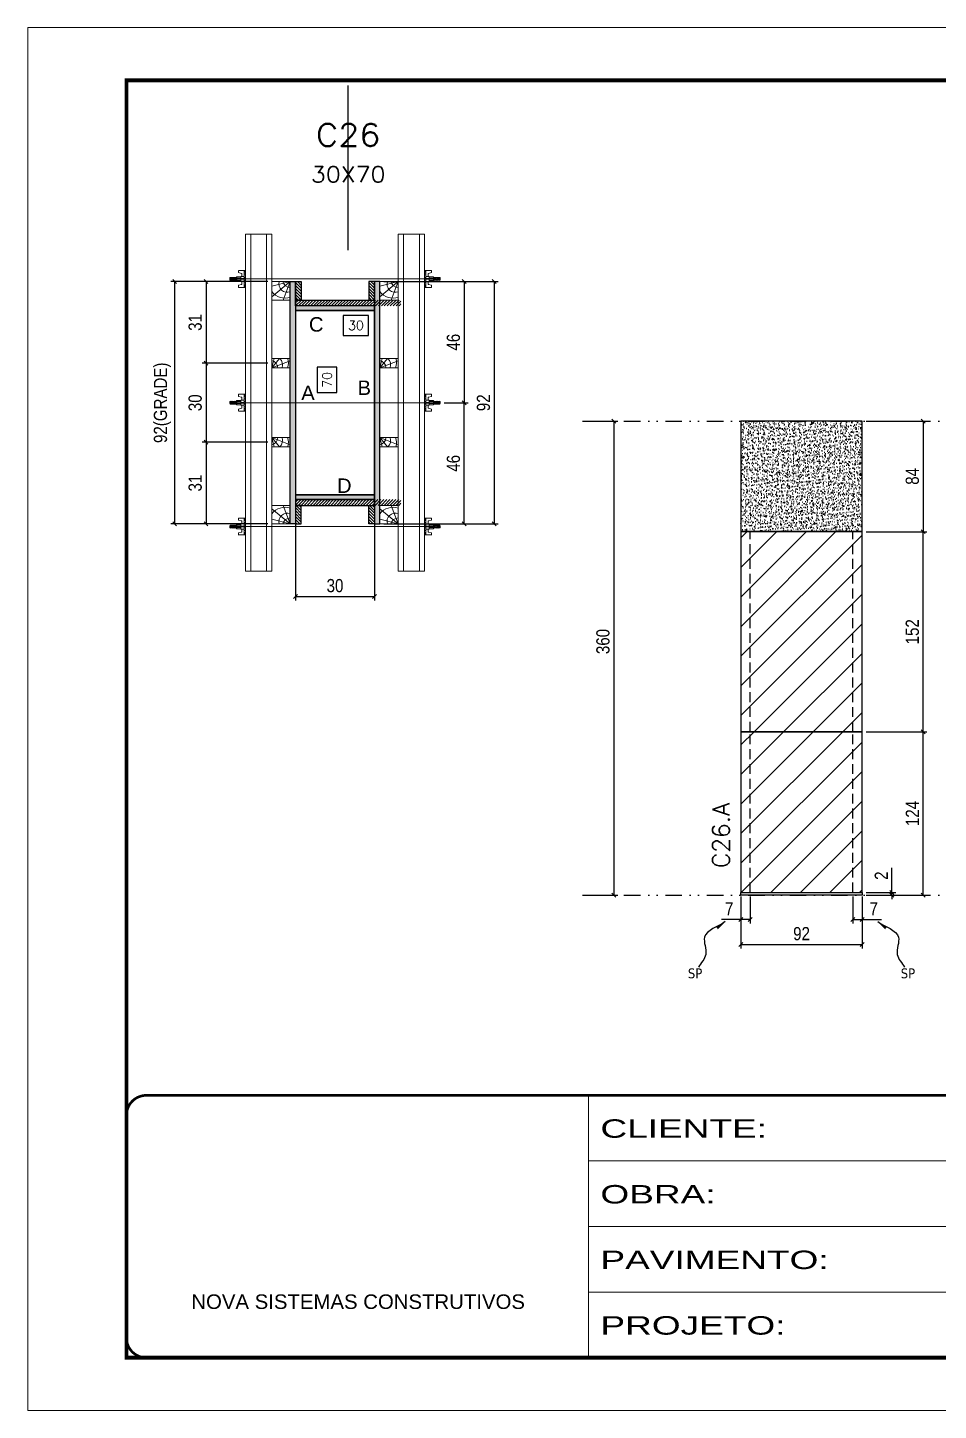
# Model space of a CAD drawing. Extents: x 2949 to 9203, y -16089 to 12527.
# Drawn here: x 7704 to 8395, y 1140 to 2190 of the extents above; entities that cross this region are included whole.
import ezdxf
from ezdxf.enums import TextEntityAlignment as Align

# ---------------------------------------------------------------- set-up
doc = ezdxf.new("R2010")
doc.units = 0
for name, pattern in [('CONTINUO', [0]), ('DASHED', [0.75, 0.5, -0.25]), ('DIVIDE2', [0.625, 0.25, -0.125, 0, -0.125, 0, -0.125]), ('HIDDEN', [0.375, 0.25, -0.125])]:
    doc.linetypes.add(name, pattern=pattern)
for name, color, linetype in [('CHAPA', 1, 'Continuous'), ('COTA', 241, 'Continuous'), ('cotas', 4, 'Continuous'), ('MEIO_PONT', 93, 'Continuous'), ('Nível', 160, 'Continuous'), ('Painéis', 200, 'Continuous'), ('SARRAFO', 251, 'Continuous'), ('Sarrafo de Pressão', 42, 'HIDDEN'), ('texto', 7, 'Continuous'), ('Texto de Titulo', 7, 'Continuous'), ('Texto Qtd Sarr', 242, 'Continuous'), ('TEXTO_GERAL', 7, 'Continuous')]:
    doc.layers.add(name, color=color, linetype=linetype)
for name, color, linetype, lineweight in [('Folhas', 255, 'Continuous', 9), ('Hachura', 251, 'Continuous', 9), ('Madeira', 126, 'Continuous', 18), ('Perfil Metálico', 224, 'Continuous', 18), ('SARRAFO DE PRESSAO', 251, 'DASHED', 9), ('Texto Seção', 7, 'Continuous', 15)]:
    doc.layers.add(name, color=color, linetype=linetype, lineweight=lineweight)
doc.styles.add('ARIAL', font='arial.ttf')
doc.styles.add('COTA TECNICA', font='techl___.ttf', dxfattribs={"height": 10})
doc.styles.add('COTA TECNICA 2X', font='techl___.ttf', dxfattribs={"height": 10})
doc.styles.add('COTA TECNICA-50', font='techl___.ttf', dxfattribs={"height": 10})
doc.styles.add('REGUA-120', font='ROMANS.shx', dxfattribs={"height": 15})
doc.styles.add('ROMANS', font='romans.shx')
doc.styles.get("Standard").update_dxf_attribs({"font": 'arial.ttf'})
doc.styles.add('Tecnologia', font='')
doc.styles.get('Tecnologia').set_extended_font_data('Forgotten Futurist')
doc.dimstyles.new('COTA PAINEL-50', dxfattribs={"dimtxt": 10, "dimasz": 3, "dimexe": 3, "dimexo": 3, "dimgap": 3, "dimtad": 1, "dimdec": 1, "dimzin": 12, "dimdsep": 46, "dimtxsty": 'COTA TECNICA-50', "dimblk1": 'OBLIQUE', "dimblk2": 'OBLIQUE', "dimsah": 1, "dimcen": 0.9, "dimclrd": 4, "dimclre": 4, "dimclrt": 240, "dimadec": 1, "dimazin": 3, "dimtfac": 1, "dimtdec": 1, "dimtmove": 0, "dimatfit": 3, "dimfxl": 1, "dimtolj": 1, "dimtzin": 12, "dimarcsym": 0})
doc.dimstyles.new('PAINEL', dxfattribs={"dimtxt": 10, "dimasz": 3, "dimexe": 3, "dimexo": 3, "dimgap": 3, "dimtad": 1, "dimdec": 1, "dimzin": 12, "dimdsep": 46, "dimtxsty": 'COTA TECNICA', "dimblk1": 'OBLIQUE', "dimblk2": 'OBLIQUE', "dimsah": 1, "dimcen": 0.9, "dimclrd": 4, "dimclre": 4, "dimclrt": 240, "dimadec": 1, "dimazin": 3, "dimtfac": 1, "dimtdec": 1, "dimtmove": 0, "dimatfit": 3, "dimfxl": 1, "dimtolj": 1, "dimtzin": 12, "dimarcsym": 0})
doc.dimstyles.new('SECAO PILAR', dxfattribs={"dimtxt": 10, "dimasz": 3, "dimexe": 3, "dimexo": 3, "dimgap": 3, "dimtad": 1, "dimdec": 1, "dimlfac": 0.5, "dimzin": 12, "dimdsep": 46, "dimtxsty": 'COTA TECNICA 2X', "dimblk1": 'OBLIQUE', "dimblk2": 'OBLIQUE', "dimsah": 1, "dimcen": 0.9, "dimclrd": 256, "dimclre": 256, "dimclrt": 256, "dimadec": 1, "dimazin": 3, "dimtfac": 1, "dimtdec": 1, "dimtmove": 0, "dimatfit": 3, "dimfxl": 1, "dimtolj": 1, "dimtzin": 12, "dimarcsym": 0})
doc.dimstyles.new('SECÇÃO 2', dxfattribs={"dimtxt": 7, "dimasz": 6, "dimexe": 0.18, "dimexo": 2, "dimgap": -4, "dimtad": 3, "dimdec": 1, "dimlfac": 0.5, "dimzin": 12, "dimdsep": 46, "dimtxsty": 'ROMANS', "dimblk": 'ARCHTICK', "dimcen": 0.09, "dimse1": 1, "dimse2": 1, "dimsd1": 1, "dimsd2": 1, "dimclrd": 180, "dimclre": 5, "dimclrt": 1, "dimadec": 0, "dimazin": 3, "dimtfac": 1, "dimtdec": 1, "dimtofl": 0, "dimtmove": 0, "dimatfit": 3, "dimldrblk": 'ARCHTICK', "dimfxl": 1, "dimtolj": 1, "dimtzin": 0, "dimarcsym": 0})
doc.dimstyles.get("Standard").update_dxf_attribs({"dimtxt": 0.18, "dimasz": 0.18, "dimexe": 0.18, "dimexo": 0.0625, "dimgap": 0.09, "dimtad": 0, "dimtih": 1, "dimtoh": 1, "dimdec": 4, "dimzin": 0, "dimdsep": 46, "dimtxsty": 'Standard', "dimcen": 0.09, "dimadec": 0, "dimazin": 0, "dimtfac": 1, "dimtdec": 4, "dimtofl": 0, "dimtmove": 0, "dimatfit": 3, "dimfxl": 1, "dimtolj": 1, "dimtzin": 0, "dimarcsym": 0})

# ---------------------------------------------------------------- blocks, each defined once
blk = doc.blocks.new('9999999999')
at = {"color": 30, "linetype": 'CONTINUO'}
for p, q in [((98564.6, 34230.2), (98564.6, 34429.4)), ((98564.6, 34379.6), (99584, 34379.6)), ((98564.6, 34329.8), (99488, 34329.8)), ((98564.6, 34280), (99488, 34280))]:
    blk.add_line(p, q, dxfattribs=at)
at = {"color": 30, "linetype": 'CONTINUO', "const_width": 2}
blk.add_lwpolyline([(99584, 34230.2), (99584, 34414.4, 0.414214), (99569, 34429.4), (98229, 34429.4, 0.414214), (98214, 34414.4), (98214, 34245.2, 0.414214), (98229, 34230.2), (99584, 34230.2)], format="xyb", dxfattribs=at)
at = {"layer": 'Folhas'}
blk.add_lwpolyline([(98139, 34190.2), (99624, 34190.2), (99624, 35240.2), (98139, 35240.2)], close=True, dxfattribs=at)
at = {"layer": 'Folhas', "color": 30, "const_width": 3}
blk.add_lwpolyline([(98214, 34230.2), (99584, 34230.2), (99584, 35200.2), (98214, 35200.2)], close=True, dxfattribs=at)
at = {"color": 7, "linetype": 'Continuous', "ltscale": 5, "style": 'ARIAL'}
blk.add_text('NOVA SISTEMAS CONSTRUTIVOS', height=11.059, dxfattribs=at).set_placement((98263.2, 34267.2))
at = {"layer": 'Folhas', "color": 7, "style": 'Tecnologia', "width": 1.5}
for s, p in [('CLIENTE:', (98573.7, 34397.2)), ('OBRA:', (98573.7, 34347.3)), ('PAVIMENTO:', (98573.7, 34297.5)), ('PROJETO:', (98573.7, 34247.7))]:
    blk.add_text(s, height=14, dxfattribs=at).set_placement(p)
blk = doc.blocks.new('*D1387')
at = {"layer": 'COTA', "color": 180, "lineweight": -2, "transparency": 16777216}
for p, q in [((7938.8, 1931.8), (7923.8, 1931.8)), ((7923.8, 1931.8), (7923.8, 1912.4)), ((7938.8, 1912.4), (7938.8, 1931.8)), ((7923.8, 1912.4), (7938.8, 1912.4))]:
    blk.add_line(p, q, dxfattribs=at)
at = {"layer": 'Defpoints', "color": 0, "transparency": 16777216}
for p in [(7907.3, 1974.7), (7907.3, 1834.7), (7942.8, 1834.7)]:
    blk.add_point(p, dxfattribs=at)
at = {"layer": 'COTA', "color": 1, "transparency": 16777216, "insert": (7931.3, 1922.1), "char_height": 7, "attachment_point": 5, "rotation": 90, "style": 'ROMANS'}
blk.add_mtext('\\A1;70', dxfattribs=at)
blk = doc.blocks.new('_ArchTick')
at = {"color": 0, "linetype": 'ByBlock', "const_width": 0.15}
blk.add_lwpolyline([(-0.5, -0.5), (0.5, 0.5)], dxfattribs=at)
blk = doc.blocks.new('_Oblique')
at = {"color": 0, "linetype": 'ByBlock', "lineweight": -2}
blk.add_line((-0.5, -0.5), (0.5, 0.5), dxfattribs=at)
blk = doc.blocks.new('*D1388')
at = {"layer": 'COTA', "lineweight": -2, "transparency": 16777216}
for p, q in [((7974.3, 1996.7), (8061.1, 1996.7)), ((8058.1, 1996.7), (8058.1, 1812.7)), ((7974.3, 1812.7), (8061.1, 1812.7))]:
    blk.add_line(p, q, dxfattribs=at)
at = {"layer": 'Defpoints', "color": 0, "transparency": 16777216}
for p in [(7971.3, 1996.7), (7971.3, 1812.7), (8058.1, 1812.7)]:
    blk.add_point(p, dxfattribs=at)
at = {"layer": 'COTA', "lineweight": -2, "transparency": 16777216, "xscale": 3, "yscale": 3, "zscale": 3}
for p, rotation in [((8058.1, 1996.7), 90), ((8058.1, 1812.7), 270)]:
    blk.add_blockref('_Oblique', p, dxfattribs=dict(at, rotation=rotation))
at = {"layer": 'COTA', "transparency": 16777216, "insert": (8050, 1904.7), "char_height": 10, "attachment_point": 5, "rotation": 90, "style": 'COTA TECNICA 2X'}
blk.add_mtext('\\A1;92', dxfattribs=at)
blk = doc.blocks.new('*D1389')
at = {"layer": 'COTA', "lineweight": -2, "transparency": 16777216}
for p, q in [((8008.3, 1996.7), (8038.3, 1996.7)), ((8035.3, 1996.7), (8035.3, 1904.7)), ((8020.1, 1904.7), (8038.3, 1904.7))]:
    blk.add_line(p, q, dxfattribs=at)
at = {"layer": 'Defpoints', "color": 0, "transparency": 16777216}
for p in [(8005.3, 1996.7), (8017.1, 1904.7), (8035.3, 1904.7)]:
    blk.add_point(p, dxfattribs=at)
at = {"layer": 'COTA', "lineweight": -2, "transparency": 16777216, "xscale": 3, "yscale": 3, "zscale": 3}
for p, rotation in [((8035.3, 1996.7), 90), ((8035.3, 1904.7), 270)]:
    blk.add_blockref('_Oblique', p, dxfattribs=dict(at, rotation=rotation))
at = {"layer": 'COTA', "transparency": 16777216, "insert": (8027.2, 1950.7), "char_height": 10, "attachment_point": 5, "rotation": 90, "style": 'COTA TECNICA 2X'}
blk.add_mtext('\\A1;46', dxfattribs=at)
blk = doc.blocks.new('*D1390')
at = {"layer": 'COTA', "lineweight": -2, "transparency": 16777216}
for p, q in [((8020.1, 1904.7), (8038.3, 1904.7)), ((8035.3, 1812.7), (8035.3, 1904.7)), ((8008.3, 1812.7), (8038.3, 1812.7))]:
    blk.add_line(p, q, dxfattribs=at)
at = {"layer": 'Defpoints', "color": 0, "transparency": 16777216}
for p in [(8017.1, 1904.7), (8035.3, 1904.7), (8005.3, 1812.7)]:
    blk.add_point(p, dxfattribs=at)
at = {"layer": 'COTA', "lineweight": -2, "transparency": 16777216, "xscale": 3, "yscale": 3, "zscale": 3}
for p, rotation in [((8035.3, 1904.7), 90), ((8035.3, 1812.7), 270)]:
    blk.add_blockref('_Oblique', p, dxfattribs=dict(at, rotation=rotation))
at = {"layer": 'COTA', "transparency": 16777216, "insert": (8027.2, 1858.7), "char_height": 10, "attachment_point": 5, "rotation": 90, "style": 'COTA TECNICA 2X'}
blk.add_mtext('\\A1;46', dxfattribs=at)
blk = doc.blocks.new('*D1391')
at = {"layer": 'COTA', "color": 180, "lineweight": -2, "transparency": 16777216}
for p, q in [((7962.8, 1970.9), (7943.5, 1970.9)), ((7943.5, 1970.9), (7943.5, 1955.9)), ((7962.8, 1955.9), (7962.8, 1970.9)), ((7943.5, 1955.9), (7962.8, 1955.9))]:
    blk.add_line(p, q, dxfattribs=at)
at = {"layer": 'Defpoints', "color": 0, "transparency": 16777216}
for p in [(7907.3, 1974.7), (7967.3, 1974.7), (7967.3, 1951.9)]:
    blk.add_point(p, dxfattribs=at)
at = {"layer": 'COTA', "color": 1, "transparency": 16777216, "insert": (7953.2, 1963.4), "char_height": 7, "attachment_point": 5, "style": 'ROMANS'}
blk.add_mtext('\\A1;30', dxfattribs=at)
blk = doc.blocks.new('titulo1')
at = {"layer": 'Defpoints', "color": 252, "linetype": 'HIDDEN', "ltscale": 2}
blk.add_line((0, 0), (0, 125), dxfattribs=at)
at = {"layer": 'Defpoints', "style": 'ROMANS', "oblique": 15}
blk.add_attdef('FOLHA', text='', height=10, dxfattribs=at).set_placement((0, 15.6), align=Align.MIDDLE_CENTER)
at = {"layer": 'Texto Qtd Sarr', "color": 3, "style": 'ROMANS', "oblique": 15}
for tag, height, p in [('TITULO', 17, (0, 71.4)), ('SEÇÃO', 12, (0, 41.5))]:
    blk.add_attdef(tag, text='', height=height, dxfattribs=at).set_placement(p, align=Align.MIDDLE_CENTER)
blk = doc.blocks.new('PONTALETE')
at = {"layer": 'Madeira'}
for q in [(2.71, 7), (7, 5.76), (7, 1.74)]:
    blk.add_line((0, 0), q, dxfattribs=at)
blk.add_lwpolyline([(0, 0), (7, 0), (7, 7), (0, 7)], close=True, dxfattribs=at)
for centre, radius, start, end in [((2.04, 0.06), 6.23, 37.2818, 109.0913), ((1.09, 0.9), 3.19, 343.603, 109.9847), ((-0.21, -0.78), 3.09, 14.6322, 86.0383)]:
    blk.add_arc(centre, radius, start, end, dxfattribs=at)
blk = doc.blocks.new('*D1392')
at = {"layer": 'COTA', "lineweight": -2, "transparency": 16777216}
for p, q in [((7886.3, 1996.7), (7812.6, 1996.7)), ((7815.6, 1996.7), (7815.6, 1812.7)), ((7886.3, 1812.7), (7812.6, 1812.7))]:
    blk.add_line(p, q, dxfattribs=at)
at = {"layer": 'Defpoints', "color": 0, "transparency": 16777216}
for p in [(7889.3, 1996.7), (7815.6, 1812.7), (7889.3, 1812.7)]:
    blk.add_point(p, dxfattribs=at)
at = {"layer": 'COTA', "lineweight": -2, "transparency": 16777216, "xscale": 3, "yscale": 3, "zscale": 3}
for p, rotation in [((7815.6, 1996.7), 90), ((7815.6, 1812.7), 270)]:
    blk.add_blockref('_Oblique', p, dxfattribs=dict(at, rotation=rotation))
at = {"layer": 'COTA', "transparency": 16777216, "insert": (7806.3, 1904.7), "char_height": 10, "attachment_point": 5, "rotation": 90, "style": 'COTA TECNICA 2X'}
blk.add_mtext('\\A1;92(GRADE)', dxfattribs=at)
blk = doc.blocks.new('MEIO PONTALETE')
at = {"layer": 'Madeira'}
for q in [(2.71, 7), (3.5, 2.88), (3.5, 0.87)]:
    blk.add_line((0, 0), q, dxfattribs=at)
blk.add_lwpolyline([(0, 0), (3.5, 0), (3.5, 7), (0, 7)], close=True, dxfattribs=at)
for centre, radius, start, end in [((2.04, 0.06), 6.23, 76.4499, 109.0913), ((1.09, 0.9), 3.19, 40.9063, 109.9847), ((-0.21, -0.78), 3.09, 14.6322, 86.0383)]:
    blk.add_arc(centre, radius, start, end, dxfattribs=at)
blk = doc.blocks.new('*D1393')
at = {"layer": 'COTA', "lineweight": -2, "transparency": 16777216}
for p, q in [((7886.3, 1874.7), (7836.4, 1874.7)), ((7839.4, 1874.7), (7839.4, 1812.7)), ((7886.3, 1812.7), (7836.4, 1812.7))]:
    blk.add_line(p, q, dxfattribs=at)
at = {"layer": 'Defpoints', "color": 0, "transparency": 16777216}
for p in [(7889.3, 1874.7), (7839.4, 1812.7), (7889.3, 1812.7)]:
    blk.add_point(p, dxfattribs=at)
at = {"layer": 'COTA', "lineweight": -2, "transparency": 16777216, "xscale": 3, "yscale": 3, "zscale": 3}
for p, rotation in [((7839.4, 1874.7), 90), ((7839.4, 1812.7), 270)]:
    blk.add_blockref('_Oblique', p, dxfattribs=dict(at, rotation=rotation))
at = {"layer": 'COTA', "transparency": 16777216, "insert": (7831.2, 1843.7), "char_height": 10, "attachment_point": 5, "rotation": 90, "style": 'COTA TECNICA 2X'}
blk.add_mtext('\\A1;31', dxfattribs=at)
blk = doc.blocks.new('C')
at = {"layer": 'Hachura', "color": 0}
for p, q in [((0, 3.22), (0, -3.22)), ((0.45, 3.22), (0, 3.22)), ((0.46, 3.16), (0, 3.16)), ((0.46, 3.05), (0, 3.05)), ((0.46, 2.88), (0, 2.88)), ((0, 2.75), (0, -1.16)), ((0.46, 2.65), (0, 2.65)), ((0.46, 2.23), (0, 2.23)), ((0.46, 1.51), (0, 1.51)), ((0.39, 0.49), (0.17, 0.49)), ((0.45, -3.23), (0.45, 3.22)), ((0.45, 3.22), (2.58, 3.22)), ((1.74, 0.97), (0.45, 0.97)), ((1.45, 0.1), (0.45, 0.1)), ((1.35, 1.94), (1.35, 0.96)), ((2.58, 2.39), (1.47, 2.09)), ((1.74, -0.97), (1.74, 0.97)), ((1.74, 0.97), (1.74, 0.84)), ((1.74, 0.97), (1.74, 0.84)), ((1.74, 0.84), (3.35, 0.84)), ((3.35, 0.45), (1.74, 0.45)), ((2.58, 3.22), (2.58, 2.39)), ((3.32, 0.84), (3.32, -0.84)), ((3.35, 0.84), (3.35, -0.84)), ((3.68, 0.45), (3.35, 0.45)), ((3.84, -0.52), (3.35, 0.45)), ((3.35, 0.06), (3.67, -0.57)), ((3.68, 0.45), (4.16, -0.52)), ((3.72, 0.5), (4.25, -0.57)), ((4.37, -0.55), (3.83, 0.53)), ((4.15, 0.45), (3.93, 0.45)), ((4.42, -0.52), (3.93, 0.45)), ((4.15, 0.45), (4.26, 0.45)), ((4.26, 0.45), (4.74, -0.52)), ((4.3, 0.5), (4.83, -0.57)), ((4.95, -0.55), (4.41, 0.53)), ((4.51, 0.45), (4.84, 0.45)), ((5, -0.52), (4.51, 0.45)), ((4.84, 0.45), (5.32, -0.52)), ((4.88, 0.5), (5.41, -0.57)), ((5.53, -0.55), (4.99, 0.53)), ((5.58, -0.52), (5.09, 0.45)), ((5.42, 0.45), (5.09, 0.45)), ((5.58, -0.52), (5.09, 0.45)), ((5.42, 0.45), (5.74, -0.19)), ((5.46, 0.5), (5.74, -0.07)), ((5.74, 0.19), (5.57, 0.53)), ((5.74, 0.32), (5.68, 0.45)), ((5.68, 0.45), (5.74, 0.45)), ((5.74, 0.45), (5.9, 0.29)), ((5.74, 0.45), (5.74, -0.52)), ((5.9, -0.36), (5.9, 0.29)), ((0.45, 0), (0, 0)), ((0.46, -1.52), (0, -1.52)), ((0.46, -2.23), (0, -2.23)), ((0.46, -2.65), (0, -2.65)), ((0.46, -2.88), (0, -2.88)), ((0.46, -3.05), (0, -3.05)), ((0.46, -3.16), (0, -3.16)), ((0, -3.22), (2.57, -3.22)), ((0.08, -0.48), (0.29, -0.48)), ((0.29, -0.48), (0.4, -0.48)), ((0.45, 0), (0.45, -0.97)), ((0.45, -0.16), (1.45, -0.16)), ((0.45, -0.65), (0.45, -0.32)), ((0.45, -3.23), (0.45, -0.65)), ((0.45, -0.97), (1.74, -0.97)), ((1.35, -1.94), (1.35, -0.97)), ((2.58, -2.39), (1.47, -2.1)), ((3.35, -0.32), (1.74, -0.32)), ((3.35, -0.84), (1.74, -0.84)), ((2.58, -3.23), (2.58, -2.39)), ((3.35, -0.07), (3.58, -0.52)), ((3.35, -0.52), (3.58, -0.52)), ((3.84, -0.52), (4.16, -0.52)), ((4.42, -0.52), (4.74, -0.52)), ((4.63, -0.52), (4.74, -0.52)), ((5, -0.52), (5.32, -0.52)), ((5.58, -0.52), (5.74, -0.52)), ((5.74, -0.52), (5.9, -0.36)), ((5.74, -0.52), (5.74, -0.52))]:
    blk.add_line(p, q, dxfattribs=at)
for centre, radius, start, end in [((1.52, 1.94), 0.161, 104.7436, 180), ((1.44, -0.03), 0.129, 272.695, 87.305), ((3.81, 0.39), 0.143, 25.5688, 154.4312), ((4.39, 0.39), 0.143, 25.5688, 154.4312), ((4.97, 0.39), 0.143, 25.5688, 154.4312), ((5.55, 0.39), 0.143, 25.5688, 154.4312), ((0.17, -0.37), 0.174, 221.744, 317.8592), ((1.52, -1.94), 0.161, 180, 255.2564), ((3.71, -0.4), 0.174, 222.1408, 318.256), ((4.29, -0.4), 0.174, 222.1408, 318.256), ((4.87, -0.4), 0.174, 222.1408, 318.256), ((5.45, -0.4), 0.174, 222.1408, 318.256), ((5.61, -0.4), 0.174, 317.8592, 318.256)]:
    blk.add_arc(centre, radius, start, end, dxfattribs=at)
blk = doc.blocks.new('*D1394')
at = {"layer": 'COTA', "lineweight": -2, "transparency": 16777216}
for p, q in [((7886.3, 1996.7), (7836.4, 1996.7)), ((7839.4, 1996.7), (7839.4, 1934.7)), ((7886.3, 1934.7), (7836.4, 1934.7))]:
    blk.add_line(p, q, dxfattribs=at)
at = {"layer": 'Defpoints', "color": 0, "transparency": 16777216}
for p in [(7889.3, 1996.7), (7839.4, 1934.7), (7889.3, 1934.7)]:
    blk.add_point(p, dxfattribs=at)
at = {"layer": 'COTA', "lineweight": -2, "transparency": 16777216, "xscale": 3, "yscale": 3, "zscale": 3}
for p, rotation in [((7839.4, 1996.7), 90), ((7839.4, 1934.7), 270)]:
    blk.add_blockref('_Oblique', p, dxfattribs=dict(at, rotation=rotation))
at = {"layer": 'COTA', "transparency": 16777216, "insert": (7831.2, 1965.7), "char_height": 10, "attachment_point": 5, "rotation": 90, "style": 'COTA TECNICA 2X'}
blk.add_mtext('\\A1;31', dxfattribs=at)
blk = doc.blocks.new('*D1395')
at = {"layer": 'COTA', "lineweight": -2, "transparency": 16777216}
for p, q in [((7886.3, 1934.7), (7836.4, 1934.7)), ((7839.4, 1934.7), (7839.4, 1874.7)), ((7886.3, 1874.7), (7836.4, 1874.7))]:
    blk.add_line(p, q, dxfattribs=at)
at = {"layer": 'Defpoints', "color": 0, "transparency": 16777216}
for p in [(7889.3, 1934.7), (7839.4, 1874.7), (7889.3, 1874.7)]:
    blk.add_point(p, dxfattribs=at)
at = {"layer": 'COTA', "lineweight": -2, "transparency": 16777216, "xscale": 3, "yscale": 3, "zscale": 3}
for p, rotation in [((7839.4, 1934.7), 90), ((7839.4, 1874.7), 270)]:
    blk.add_blockref('_Oblique', p, dxfattribs=dict(at, rotation=rotation))
at = {"layer": 'COTA', "transparency": 16777216, "insert": (7831.2, 1904.7), "char_height": 10, "attachment_point": 5, "rotation": 90, "style": 'COTA TECNICA 2X'}
blk.add_mtext('\\A1;30', dxfattribs=at)
blk = doc.blocks.new('*D1416')
at = {"layer": 'cotas', "color": 4, "linetype": 'ByBlock', "lineweight": -2, "transparency": 16777216}
for p, q in [((8128.2, 1890.8), (8151.9, 1890.8)), ((8148.9, 1890.8), (8148.9, 1530.8)), ((8128.2, 1530.8), (8151.9, 1530.8))]:
    blk.add_line(p, q, dxfattribs=at)
at = {"layer": 'Defpoints', "color": 0, "linetype": 'ByBlock', "transparency": 16777216}
for p in [(8125.2, 1890.8), (8125.2, 1530.8), (8148.9, 1530.8)]:
    blk.add_point(p, dxfattribs=at)
at = {"layer": 'cotas', "color": 4, "linetype": 'ByBlock', "lineweight": -2, "transparency": 16777216, "xscale": 3, "yscale": 3, "zscale": 3}
for p, rotation in [((8148.9, 1890.8), 90), ((8148.9, 1530.8), 270)]:
    blk.add_blockref('_Oblique', p, dxfattribs=dict(at, rotation=rotation))
at = {"layer": 'cotas', "color": 240, "linetype": 'ByBlock', "transparency": 16777216, "insert": (8140.7, 1723.4), "char_height": 10, "attachment_point": 5, "rotation": 90, "style": 'COTA TECNICA'}
blk.add_mtext('\\A1;360', dxfattribs=at)
blk = doc.blocks.new('*D1396')
at = {"layer": 'COTA', "color": 4, "lineweight": -2, "transparency": 16777216}
for p, q in [((8245.4, 1529.8), (8245.4, 1490.4)), ((8337.4, 1529.8), (8337.4, 1490.4)), ((8245.4, 1493.4), (8337.4, 1493.4))]:
    blk.add_line(p, q, dxfattribs=at)
at = {"layer": 'Defpoints', "color": 0, "transparency": 16777216}
for p in [(8245.4, 1532.8), (8337.4, 1532.8), (8337.4, 1493.4)]:
    blk.add_point(p, dxfattribs=at)
at = {"layer": 'COTA', "color": 4, "lineweight": -2, "transparency": 16777216, "xscale": 3, "yscale": 3, "zscale": 3, "rotation": 180}
blk.add_blockref('_Oblique', (8245.4, 1493.4), dxfattribs=at)
at = {"layer": 'COTA', "color": 4, "lineweight": -2, "transparency": 16777216, "xscale": 3, "yscale": 3, "zscale": 3}
blk.add_blockref('_Oblique', (8337.4, 1493.4), dxfattribs=at)
at = {"layer": 'COTA', "color": 240, "transparency": 16777216, "insert": (8291.4, 1501.5), "char_height": 10, "attachment_point": 5, "style": 'COTA TECNICA'}
blk.add_mtext('\\A1;92', dxfattribs=at)
blk = doc.blocks.new('*D1397')
at = {"layer": 'COTA', "color": 4, "lineweight": -2, "transparency": 16777216}
for p, q in [((8340.4, 1654.8), (8386.6, 1654.8)), ((8383.6, 1530.8), (8383.6, 1654.8)), ((8340.4, 1530.8), (8386.6, 1530.8))]:
    blk.add_line(p, q, dxfattribs=at)
at = {"layer": 'Defpoints', "color": 0, "transparency": 16777216}
for p in [(8337.4, 1654.8), (8383.6, 1654.8), (8337.4, 1530.8)]:
    blk.add_point(p, dxfattribs=at)
at = {"layer": 'COTA', "color": 4, "lineweight": -2, "transparency": 16777216, "xscale": 3, "yscale": 3, "zscale": 3}
for p, rotation in [((8383.6, 1654.8), 90), ((8383.6, 1530.8), 270)]:
    blk.add_blockref('_Oblique', p, dxfattribs=dict(at, rotation=rotation))
at = {"layer": 'COTA', "color": 240, "transparency": 16777216, "insert": (8375.5, 1592.8), "char_height": 10, "attachment_point": 5, "rotation": 90, "style": 'COTA TECNICA-50'}
blk.add_mtext('\\A1;124', dxfattribs=at)
blk = doc.blocks.new('*D1398')
at = {"layer": 'COTA', "color": 4, "lineweight": -2, "transparency": 16777216}
for p, q in [((8359.9, 1532.8), (8359.9, 1551.6)), ((8340.4, 1532.8), (8362.9, 1532.8)), ((8340.4, 1530.8), (8362.9, 1530.8)), ((8359.9, 1530.8), (8359.9, 1532.8)), ((8359.9, 1530.8), (8359.9, 1527.8))]:
    blk.add_line(p, q, dxfattribs=at)
at = {"layer": 'Defpoints', "color": 0, "transparency": 16777216}
for p in [(8337.4, 1532.8), (8337.4, 1530.8), (8359.9, 1530.8)]:
    blk.add_point(p, dxfattribs=at)
at = {"layer": 'COTA', "color": 4, "lineweight": -2, "transparency": 16777216, "xscale": 3, "yscale": 3, "zscale": 3}
for p, rotation in [((8359.9, 1532.8), 270), ((8359.9, 1530.8), 90)]:
    blk.add_blockref('_Oblique', p, dxfattribs=dict(at, rotation=rotation))
at = {"layer": 'COTA', "color": 240, "transparency": 16777216, "insert": (8351.9, 1545.6), "char_height": 10, "attachment_point": 5, "rotation": 90, "style": 'COTA TECNICA-50'}
blk.add_mtext('\\A1;2', dxfattribs=at)
blk = doc.blocks.new('*D1399')
at = {"layer": 'COTA', "color": 4, "linetype": 'ByBlock', "lineweight": -2, "transparency": 16777216}
for p, q in [((8340.4, 1806.8), (8386.6, 1806.8)), ((8383.6, 1654.8), (8383.6, 1806.8)), ((8340.4, 1654.8), (8386.6, 1654.8))]:
    blk.add_line(p, q, dxfattribs=at)
at = {"layer": 'Defpoints', "color": 0, "linetype": 'ByBlock', "transparency": 16777216}
for p in [(8337.4, 1806.8), (8383.6, 1806.8), (8337.4, 1654.8)]:
    blk.add_point(p, dxfattribs=at)
at = {"layer": 'COTA', "color": 4, "linetype": 'ByBlock', "lineweight": -2, "transparency": 16777216, "xscale": 3, "yscale": 3, "zscale": 3}
for p, rotation in [((8383.6, 1806.8), 90), ((8383.6, 1654.8), 270)]:
    blk.add_blockref('_Oblique', p, dxfattribs=dict(at, rotation=rotation))
at = {"layer": 'COTA', "color": 240, "linetype": 'ByBlock', "transparency": 16777216, "insert": (8375.5, 1730.8), "char_height": 10, "attachment_point": 5, "rotation": 90, "style": 'COTA TECNICA'}
blk.add_mtext('\\A1;152', dxfattribs=at)
blk = doc.blocks.new('*D1400')
at = {"layer": 'COTA', "color": 4, "linetype": 'ByBlock', "lineweight": -2, "transparency": 16777216}
for p, q in [((8340.4, 1890.8), (8386.6, 1890.8)), ((8383.6, 1890.8), (8383.6, 1806.8)), ((8340.4, 1806.8), (8386.6, 1806.8))]:
    blk.add_line(p, q, dxfattribs=at)
at = {"layer": 'Defpoints', "color": 0, "linetype": 'ByBlock', "transparency": 16777216}
for p in [(8337.4, 1890.8), (8337.4, 1806.8), (8383.6, 1806.8)]:
    blk.add_point(p, dxfattribs=at)
at = {"layer": 'COTA', "color": 4, "linetype": 'ByBlock', "lineweight": -2, "transparency": 16777216, "xscale": 3, "yscale": 3, "zscale": 3}
for p, rotation in [((8383.6, 1890.8), 90), ((8383.6, 1806.8), 270)]:
    blk.add_blockref('_Oblique', p, dxfattribs=dict(at, rotation=rotation))
at = {"layer": 'COTA', "color": 240, "linetype": 'ByBlock', "transparency": 16777216, "insert": (8375.5, 1848.8), "char_height": 10, "attachment_point": 5, "rotation": 90, "style": 'COTA TECNICA'}
blk.add_mtext('\\A1;84', dxfattribs=at)
blk = doc.blocks.new('*D1411')
at = {"layer": 'COTA', "color": 4, "lineweight": -2, "transparency": 16777216}
for p, q in [((8245.4, 1527.8), (8245.4, 1509.3)), ((8252.4, 1529.8), (8252.4, 1509.3)), ((8245.4, 1512.3), (8230.6, 1512.3)), ((8252.4, 1512.3), (8245.4, 1512.3))]:
    blk.add_line(p, q, dxfattribs=at)
at = {"layer": 'Defpoints', "color": 0, "transparency": 16777216}
for p in [(8245.4, 1530.8), (8252.4, 1532.8), (8245.4, 1512.3)]:
    blk.add_point(p, dxfattribs=at)
at = {"layer": 'COTA', "color": 4, "lineweight": -2, "transparency": 16777216, "xscale": 3, "yscale": 3, "zscale": 3, "rotation": 180}
blk.add_blockref('_Oblique', (8245.4, 1512.3), dxfattribs=at)
at = {"layer": 'COTA', "color": 4, "lineweight": -2, "transparency": 16777216, "xscale": 3, "yscale": 3, "zscale": 3}
blk.add_blockref('_Oblique', (8252.4, 1512.3), dxfattribs=at)
at = {"layer": 'COTA', "color": 240, "transparency": 16777216, "insert": (8236.5, 1520.4), "char_height": 10, "attachment_point": 5, "style": 'COTA TECNICA-50'}
blk.add_mtext('\\A1;7', dxfattribs=at)
blk = doc.blocks.new('*D1412')
at = {"layer": 'COTA', "color": 4, "lineweight": -2, "transparency": 16777216}
for p, q in [((8330.4, 1529.8), (8330.4, 1509.3)), ((8337.4, 1527.8), (8337.4, 1509.3)), ((8330.4, 1512.3), (8337.4, 1512.3)), ((8337.4, 1512.3), (8352.1, 1512.3))]:
    blk.add_line(p, q, dxfattribs=at)
at = {"layer": 'Defpoints', "color": 0, "transparency": 16777216}
for p in [(8330.4, 1532.8), (8337.4, 1530.8), (8337.4, 1512.3)]:
    blk.add_point(p, dxfattribs=at)
at = {"layer": 'COTA', "color": 4, "lineweight": -2, "transparency": 16777216, "xscale": 3, "yscale": 3, "zscale": 3, "rotation": 180}
blk.add_blockref('_Oblique', (8330.4, 1512.3), dxfattribs=at)
at = {"layer": 'COTA', "color": 4, "lineweight": -2, "transparency": 16777216, "xscale": 3, "yscale": 3, "zscale": 3}
blk.add_blockref('_Oblique', (8337.4, 1512.3), dxfattribs=at)
at = {"layer": 'COTA', "color": 240, "transparency": 16777216, "insert": (8346.2, 1520.4), "char_height": 10, "attachment_point": 5, "style": 'COTA TECNICA-50'}
blk.add_mtext('\\A1;7', dxfattribs=at)
blk = doc.blocks.new('*D1415')
at = {"layer": 'COTA', "lineweight": -2, "transparency": 16777216}
for p, q in [((7907.3, 1828.1), (7907.3, 1754.6)), ((7967.3, 1828.1), (7967.3, 1754.6)), ((7907.3, 1757.6), (7967.3, 1757.6))]:
    blk.add_line(p, q, dxfattribs=at)
at = {"layer": 'Defpoints', "color": 0, "transparency": 16777216}
for p in [(7907.3, 1831.1), (7967.3, 1831.1), (7967.3, 1757.6)]:
    blk.add_point(p, dxfattribs=at)
at = {"layer": 'COTA', "lineweight": -2, "transparency": 16777216, "xscale": 3, "yscale": 3, "zscale": 3, "rotation": 180}
blk.add_blockref('_Oblique', (7907.3, 1757.6), dxfattribs=at)
at = {"layer": 'COTA', "lineweight": -2, "transparency": 16777216, "xscale": 3, "yscale": 3, "zscale": 3}
blk.add_blockref('_Oblique', (7967.3, 1757.6), dxfattribs=at)
at = {"layer": 'COTA', "transparency": 16777216, "insert": (7937.3, 1765.8), "char_height": 10, "attachment_point": 5, "style": 'COTA TECNICA 2X'}
blk.add_mtext('\\A1;30', dxfattribs=at)

msp = doc.modelspace()

# ---------------------------------------------------------------- hatches: boundary and pattern name
at = {"layer": 'COTA', "linetype": 'ByBlock'}
h = msp.add_hatch(dxfattribs=at)
h.set_pattern_fill('AR-CONC', color=256, scale=0.03)
h.set_pattern_definition([(50, (-121330.4665, -23859.0456), (5.46554007, -0.47817257), [0.5715, -6.2865]), (355, (-121330.4665, -23859.0456), (-1.05730264, 5.73170536), [0.4572, -5.02921753]), (100.4514447, (-121330.011, -23859.0855), (4.40823741, 5.25353256), [0.48570026, -5.34270734]), (46.1842, (-121330.4665, -23857.5216), (8.13237123, -1.26126984), [0.85725, -9.42975]), (96.6355576, (-121329.789, -23857.627), (7.122124, 7.42278374), [0.7285507, -8.01406824]), (351.184151, (-121330.4665, -23857.522), (7.122124, 7.42278374), [0.685799, -7.54379196]), (21, (-121329.7045, -23857.9026), (4.54843174, -3.06795595), [0.5715, -6.2865]), (326, (-121329.7045, -23857.9026), (1.85406085, 5.52563898), [0.4572, -5.0292]), (71.451445, (-121329.3255, -23858.1583), (6.40249258, 2.45768307), [0.48570026, -5.34269813]), (37.5, (-121330.4665, -23859.0456), (0.092658098, 2.536651166), [0, -4.96824, 0, -5.1054, 0, -5.04825]), (7.5, (-121330.4665, -23859.0456), (2.004589875, 3.005417245), [0, -2.91084, 0, -4.85394, 0, -1.92405]), (327.5, (-121332.1658, -23859.0456), (4.067717855, -0.17186232), [0, -1.905, 0, -5.9436, 0, -7.8867]), (317.5, (-121332.9278, -23859.0456), (4.44387544, 0.76279473), [0, -2.4765, 0, -3.94716, 0, -5.6007])])
h.paths.add_polyline_path([(8337.36, 1806.84), (8337.36, 1890.84), (8245.36, 1890.84), (8245.36, 1806.84)])
at = {"layer": 'Hachura'}
h = msp.add_hatch(color=256, dxfattribs=at)
h.dxf.hatch_style = 1
h.paths.add_polyline_path([(7907.33, 1812.74), (7903.33, 1812.74), (7903.33, 1996.74), (7907.33, 1996.74)])
h = msp.add_hatch(color=256, dxfattribs=at)
h.dxf.hatch_style = 1
h.paths.add_polyline_path([(7907.33, 1812.74), (7903.33, 1812.74), (7903.33, 1996.74), (7907.33, 1996.74)])
h = msp.add_hatch(dxfattribs=at)
h.set_pattern_fill('ANSI31', color=256, scale=0.5, angle=90, style=0)
h.set_pattern_definition([(135, (-14984.0793, 11120.6886), (-1.12253202, -1.12253202), [])])
h.paths.add_polyline_path([(7907.33, 1982.74), (7911.73, 1982.74), (7911.73, 1996.74), (7907.33, 1996.74)])
h = msp.add_hatch(dxfattribs=at)
h.set_pattern_fill('ANSI31', color=256, scale=0.5, angle=90, style=0)
h.set_pattern_definition([(135, (-14962.0793, 11120.6886), (-1.12253202, -1.12253202), [])])
h.paths.add_polyline_path([(7967.33, 1982.74), (7962.93, 1982.74), (7962.93, 1996.74), (7967.33, 1996.74)])
h = msp.add_hatch(color=256, dxfattribs=at)
h.dxf.hatch_style = 1
h.paths.add_polyline_path([(7967.33, 1812.74), (7971.33, 1812.74), (7971.33, 1996.74), (7967.33, 1996.74)])
h = msp.add_hatch(color=256, dxfattribs=at)
h.dxf.hatch_style = 1
h.paths.add_polyline_path([(7967.33, 1812.74), (7971.33, 1812.74), (7971.33, 1996.74), (7967.33, 1996.74)])
h = msp.add_hatch(dxfattribs=at)
h.set_pattern_fill('ANSI31', color=256, scale=0.5, style=0)
h.set_pattern_definition([(45, (17081.2807, 24907.745), (-1.12253202, 1.12253202), [])])
h.paths.add_polyline_path([(7987.33, 1978.34), (7987.33, 1982.74), (7907.33, 1982.74), (7907.33, 1978.34)])
h = msp.add_hatch(color=256, dxfattribs=at)
h.dxf.hatch_style = 1
h.paths.add_polyline_path([(7907.33, 1978.34), (7907.33, 1974.74), (7967.33, 1974.74), (7967.33, 1978.34)])
h = msp.add_hatch(color=256, dxfattribs=at)
h.dxf.hatch_style = 1
h.paths.add_polyline_path([(7907.33, 1978.34), (7907.33, 1974.74), (7967.33, 1974.74), (7967.33, 1978.34)])
h = msp.add_hatch(color=256, dxfattribs=at)
h.dxf.hatch_style = 1
h.paths.add_polyline_path([(7907.33, 1834.74), (7907.33, 1831.14), (7967.33, 1831.14), (7967.33, 1834.74)])
h = msp.add_hatch(color=256, dxfattribs=at)
h.dxf.hatch_style = 1
h.paths.add_polyline_path([(7907.33, 1834.74), (7907.33, 1831.14), (7967.33, 1831.14), (7967.33, 1834.74)])
h = msp.add_hatch(dxfattribs=at)
h.set_pattern_fill('ANSI31', color=256, scale=0.5, style=0)
h.set_pattern_definition([(45, (17081.2807, 24933.745), (-1.12253202, 1.12253202), [])])
h.paths.add_polyline_path([(7987.33, 1831.14), (7987.33, 1826.74), (7907.33, 1826.74), (7907.33, 1831.14)])
h = msp.add_hatch(dxfattribs=at)
h.set_pattern_fill('ANSI31', color=256, scale=0.5, angle=90, style=0)
h.set_pattern_definition([(135, (-14984.0793, 11315.6886), (-1.12253202, -1.12253202), [])])
h.paths.add_polyline_path([(7907.33, 1826.74), (7911.73, 1826.74), (7911.73, 1812.74), (7907.33, 1812.74)])
h = msp.add_hatch(dxfattribs=at)
h.set_pattern_fill('ANSI31', color=256, scale=0.5, angle=90, style=0)
h.set_pattern_definition([(135, (-14962.0793, 11315.6886), (-1.12253202, -1.12253202), [])])
h.paths.add_polyline_path([(7967.33, 1826.74), (7962.93, 1826.74), (7962.93, 1812.74), (7967.33, 1812.74)])
h = msp.add_hatch(dxfattribs=at)
h.set_pattern_fill('ANSI31', color=256, scale=5)
h.paths.add_polyline_path([(8337.36, 1806.84), (8245.36, 1806.84), (8245.36, 1654.84), (8337.36, 1654.84)])
h = msp.add_hatch(dxfattribs=at)
h.set_pattern_fill('ANSI31', color=256, scale=5)
h.paths.add_polyline_path([(8337.36, 1654.84), (8245.36, 1654.84), (8245.36, 1532.84), (8337.36, 1532.84)])

# ---------------------------------------------------------------- linework, layer by layer
at = {"layer": 'CHAPA'}
for points in [[(7907.33, 1812.74), (7903.33, 1812.74), (7903.33, 1996.74), (7907.33, 1996.74)], [(7907.33, 1812.74), (7903.33, 1812.74), (7903.33, 1996.74), (7907.33, 1996.74)], [(7967.33, 1812.74), (7971.33, 1812.74), (7971.33, 1996.74), (7967.33, 1996.74)], [(7967.33, 1812.74), (7971.33, 1812.74), (7971.33, 1996.74), (7967.33, 1996.74)], [(7907.33, 1978.34), (7907.33, 1974.74), (7967.33, 1974.74), (7967.33, 1978.34)], [(7907.33, 1978.34), (7907.33, 1974.74), (7967.33, 1974.74), (7967.33, 1978.34)], [(7907.33, 1834.74), (7907.33, 1831.14), (7967.33, 1831.14), (7967.33, 1834.74)], [(7907.33, 1834.74), (7907.33, 1831.14), (7967.33, 1831.14), (7967.33, 1834.74)]]:
    msp.add_lwpolyline(points, close=True, dxfattribs=at)
at = {"layer": 'COTA', "linetype": 'ByBlock'}
msp.add_lwpolyline([(8245.36, 1806.84), (8337.36, 1806.84), (8337.36, 1890.84), (8245.36, 1890.84)], close=True, dxfattribs=at)
at = {"layer": 'Hachura'}
for p, q in [((7858.53, 1998.74), (8012.33, 1998.75)), ((7858.53, 1904.74), (8012.33, 1904.73)), ((7858.53, 1810.74), (8012.33, 1810.73))]:
    msp.add_line(p, q, dxfattribs=at)
at = {"layer": 'Madeira'}
for points in [[(7903.33, 1812.74), (7889.33, 1812.74), (7889.33, 1996.74), (7903.33, 1996.74)], [(7971.33, 1812.74), (7985.33, 1812.74), (7985.33, 1996.74), (7971.33, 1996.74)]]:
    msp.add_lwpolyline(points, close=True, dxfattribs=at)
at = {"layer": 'Nível', "color": 4, "linetype": 'DIVIDE2', "ltscale": 50}
for p, q in [((8125.19, 1890.84), (9135.53, 1890.84)), ((8125.19, 1530.84), (9135.53, 1530.84))]:
    msp.add_line(p, q, dxfattribs=at)
at = {"layer": 'Painéis'}
msp.add_line((8337.36, 1806.84), (8245.36, 1806.84), dxfattribs=at)
for points in [[(7967.33, 1974.74), (7907.33, 1974.74), (7907.33, 1834.74), (7967.33, 1834.74)], [(8245.36, 1654.84), (8337.36, 1654.84), (8337.36, 1806.84), (8245.36, 1806.84)], [(8245.36, 1532.84), (8337.36, 1532.84), (8337.36, 1654.84), (8245.36, 1654.84)], [(8245.36, 1532.84), (8337.36, 1532.84), (8337.36, 1530.84), (8245.36, 1530.84)]]:
    msp.add_lwpolyline(points, close=True, dxfattribs=at)
at = {"layer": 'Perfil Metálico'}
for points in [[(7869.33, 1776.74), (7889.33, 1776.74), (7889.33, 2032.74), (7869.33, 2032.74)], [(7885.33, 2032.74), (7873.33, 2032.74), (7873.33, 1776.74), (7885.33, 1776.74)], [(8005.33, 1776.74), (7985.33, 1776.74), (7985.33, 2032.74), (8005.33, 2032.74)], [(7989.33, 2032.74), (8001.33, 2032.74), (8001.33, 1776.74), (7989.33, 1776.74)]]:
    msp.add_lwpolyline(points, close=True, dxfattribs=at)
at = {"layer": 'SARRAFO'}
for points in [[(7911.73, 1996.74), (7911.73, 1982.74), (7907.33, 1982.74), (7907.33, 1996.74)], [(7962.93, 1996.74), (7962.93, 1982.74), (7967.33, 1982.74), (7967.33, 1996.74)], [(7907.33, 1982.74), (7967.33, 1982.74), (7967.33, 1978.34), (7907.33, 1978.34)], [(7907.33, 1826.74), (7967.33, 1826.74), (7967.33, 1831.14), (7907.33, 1831.14)], [(7911.73, 1812.74), (7911.73, 1826.74), (7907.33, 1826.74), (7907.33, 1812.74)], [(7962.93, 1812.74), (7962.93, 1826.74), (7967.33, 1826.74), (7967.33, 1812.74)]]:
    msp.add_lwpolyline(points, close=True, dxfattribs=at)
at = {"layer": 'Sarrafo de Pressão', "ltscale": 30}
for p, q in [((8252.36, 1654.84), (8252.36, 1806.84)), ((8330.36, 1654.84), (8330.36, 1806.84)), ((8252.36, 1532.84), (8252.36, 1654.84)), ((8330.36, 1532.84), (8330.36, 1654.84))]:
    msp.add_line(p, q, dxfattribs=at)

# ---------------------------------------------------------------- block references
at = {"layer": 'Hachura', "linetype": 'Continuous', "yscale": 2, "zscale": 2, "rotation": 180}
for p, xscale in [((7869.33, 1998.74), 2), ((8005.33, 1998.74), -2)]:
    msp.add_blockref('C', p, dxfattribs=dict(at, xscale=xscale))
at = {"layer": 'Hachura', "linetype": 'Continuous', "yscale": 2, "zscale": 2}
for p, xscale in [((7869.33, 1904.74), -2), ((8005.33, 1904.74), 2), ((7869.33, 1810.74), -2), ((8005.33, 1810.74), 2)]:
    msp.add_blockref('C', p, dxfattribs=dict(at, xscale=xscale))
at = {"layer": 'MEIO_PONT'}
for name, p, xscale, yscale, zscale, rotation in [('PONTALETE', (7903.33, 1996.74), 2, 2, 2, 180), ('PONTALETE', (7985.33, 1996.74), 2, 2, 2, 180), ('MEIO PONTALETE', (7889.33, 1931.24), -1.999999997962732, 1.999999997962732, 1.999999997962732, 270), ('MEIO PONTALETE', (7971.33, 1931.24), -1.999999997962732, 1.999999997962732, 1.999999997962732, 270), ('MEIO PONTALETE', (7889.33, 1878.24), 1.999999997962732, 1.999999997962732, 1.999999997962732, 270), ('MEIO PONTALETE', (7971.33, 1878.24), 1.999999997962732, 1.999999997962732, 1.999999997962732, 270)]:
    msp.add_blockref(name, p, dxfattribs=dict(at, xscale=xscale, yscale=yscale, zscale=zscale, rotation=rotation))
at = {"layer": 'MEIO_PONT', "xscale": -2, "yscale": 2, "zscale": 2}
for p in [(7903.33, 1812.74), (7985.33, 1812.74)]:
    msp.add_blockref('PONTALETE', p, dxfattribs=at)
at = {"layer": 'SARRAFO DE PRESSAO', "color": 6, "linetype": 'ByBlock'}
msp.add_blockref('9999999999', (-90434.94, -33050.65), dxfattribs=at)
at = {"layer": 'Texto Seção'}
ref = msp.add_blockref('titulo1', (7947.33, 2020.61), dxfattribs=at)
ref.add_attrib('TITULO', 'C26', dxfattribs={"layer": 'Texto de Titulo', "color": 7, "height": 17, "style": 'ROMANS', "width": 1.1}).set_placement((7947.33, 2108.11), align=Align.MIDDLE_CENTER)
ref.add_attrib('SEÇÃO', '30X70', dxfattribs={"layer": 'Texto de Titulo', "color": 7, "height": 12, "style": 'ROMANS', "width": 1.1}).set_placement((7947.33, 2078.11), align=Align.MIDDLE_CENTER)

# ---------------------------------------------------------------- texts
at = {"layer": 'texto', "color": 0, "char_height": 7.5, "attachment_point": 5}
for insert in [(8210.59, 1471.35), (8372.14, 1471.35)]:
    msp.add_mtext('{\\fTahoma|b0|i0|c0|p34;\\C4;SP}', dxfattribs=dict(at, insert=insert))
at = {"layer": 'Texto Seção', "insert": (8236.82, 1551.31), "char_height": 13, "width": 285.3299, "attachment_point": 7, "rotation": 90, "style": 'REGUA-120'}
msp.add_mtext('C26.A', dxfattribs=at)
at = {"layer": 'TEXTO_GERAL', "style": 'ARIAL'}
for s, p in [('C', (7923.03, 1964.24)), ('B', (7959.5, 1916.1)), ('A', (7916.79, 1912.18)), ('D', (7944.33, 1841.74))]:
    msp.add_text(s, height=11, dxfattribs=at).set_placement(p, align=Align.MIDDLE_CENTER)

# ---------------------------------------------------------------- dimensions: what is measured, and where the dimension line sits
at = {"layer": 'COTA'}
dim = msp.add_linear_dim(base=(7815.55, 1812.74), p1=(7889.33, 1996.74), p2=(7889.33, 1812.74), angle=270, text='<>(GRADE)', dimstyle='SECAO PILAR', dxfattribs=at)
dim.commit()
dim.dimension.update_dxf_attribs({"geometry": '*D1392', "text_midpoint": (7806.33, 1904.74)})
for base, p1, p2, angle, dimstyle, picture, middle in [((7839.39, 1934.74), (7889.33, 1996.74), (7889.33, 1934.74), 270, 'SECAO PILAR', '*D1394', (7831.17, 1965.74)), ((8058.1, 1812.74), (7971.33, 1996.74), (7971.33, 1812.74), 270, 'SECAO PILAR', '*D1388', (8050.02, 1904.74)), ((8035.33, 1904.74), (8005.33, 1996.74), (8017.13, 1904.74), 270, 'SECAO PILAR', '*D1389', (8027.23, 1950.74)), ((7839.39, 1874.74), (7889.33, 1934.74), (7889.33, 1874.74), 270, 'SECAO PILAR', '*D1395', (7831.17, 1904.74)), ((8035.33, 1904.74), (8005.33, 1812.74), (8017.13, 1904.74), 90, 'SECAO PILAR', '*D1390', (8027.23, 1858.74)), ((7839.39, 1812.74), (7889.33, 1874.74), (7889.33, 1812.74), 270, 'SECAO PILAR', '*D1393', (7831.17, 1843.74)), ((8383.6, 1654.84), (8337.36, 1530.84), (8337.36, 1654.84), 90, 'COTA PAINEL-50', '*D1397', (8375.53, 1592.84)), ((8245.36, 1512.33), (8252.36, 1532.84), (8245.36, 1530.84), 180, 'COTA PAINEL-50', '*D1411', (8236.5, 1520.4))]:
    dim = msp.add_linear_dim(base=base, p1=p1, p2=p2, angle=angle, dimstyle=dimstyle, dxfattribs=at)
    dim.commit()
    dim.dimension.update_dxf_attribs({"geometry": picture, "text_midpoint": middle})
for base, p1, p2, angle, dimstyle, picture, middle in [((7942.84, 1834.74), (7907.33, 1974.74), (7907.33, 1834.74), 270, 'SECÇÃO 2', '*D1387', (7942.84, 1922.11)), ((8359.89, 1530.84), (8337.36, 1532.84), (8337.36, 1530.84), 90, 'COTA PAINEL-50', '*D1398', (8359.89, 1545.59))]:
    dim = msp.add_linear_dim(base=base, p1=p1, p2=p2, angle=angle, dimstyle=dimstyle, dxfattribs=at)
    dim.commit()
    dim.dimension.update_dxf_attribs({"geometry": picture, "text_midpoint": middle, "dimtype": 160})
dim = msp.add_linear_dim(base=(7967.33, 1951.94), p1=(7907.33, 1974.74), p2=(7967.33, 1974.74), dimstyle='SECÇÃO 2', dxfattribs=at)
dim.commit()
dim.dimension.update_dxf_attribs({"geometry": '*D1391', "text_midpoint": (7953.16, 1951.94), "dimtype": 160})
at = {"layer": 'COTA', "linetype": 'ByBlock'}
dim = msp.add_linear_dim(base=(8383.6, 1806.84), p1=(8337.36, 1890.84), p2=(8337.36, 1806.84), angle=90, dimstyle='PAINEL', dxfattribs=at)
dim.commit()
dim.dimension.update_dxf_attribs({"geometry": '*D1400', "text_midpoint": (8383.6, 1848.84), "dimtype": 160})
at = {"layer": 'COTA'}
for base, p1, p2, dimstyle, picture, middle in [((7967.33, 1757.62), (7907.33, 1831.14), (7967.33, 1831.14), 'SECAO PILAR', '*D1415', (7937.33, 1765.84)), ((8337.36, 1512.33), (8330.36, 1532.84), (8337.36, 1530.84), 'COTA PAINEL-50', '*D1412', (8346.23, 1520.4))]:
    dim = msp.add_linear_dim(base=base, p1=p1, p2=p2, dimstyle=dimstyle, dxfattribs=at)
    dim.commit()
    dim.dimension.update_dxf_attribs({"geometry": picture, "text_midpoint": middle})
at = {"layer": 'COTA', "linetype": 'ByBlock'}
dim = msp.add_linear_dim(base=(8383.6, 1806.84), p1=(8337.36, 1654.84), p2=(8337.36, 1806.84), angle=90, dimstyle='PAINEL', override={"dimtmove": 1}, dxfattribs=at)
dim.commit()
dim.dimension.update_dxf_attribs({"geometry": '*D1399', "text_midpoint": (8375.49, 1730.84)})
at = {"layer": 'COTA'}
dim = msp.add_linear_dim(base=(8337.36, 1493.39), p1=(8245.36, 1532.84), p2=(8337.36, 1532.84), dimstyle='PAINEL', override={"dimarcsym": 2}, dxfattribs=at)
dim.commit()
dim.dimension.update_dxf_attribs({"geometry": '*D1396', "text_midpoint": (8291.36, 1501.48)})
at = {"layer": 'cotas', "linetype": 'ByBlock'}
dim = msp.add_linear_dim(base=(8148.91, 1530.84), p1=(8125.19, 1890.84), p2=(8125.19, 1530.84), angle=90, dimstyle='PAINEL', dxfattribs=at)
dim.commit()
dim.dimension.update_dxf_attribs({"geometry": '*D1416', "text_midpoint": (8148.91, 1723.37), "dimtype": 160})

# ---------------------------------------------------------------- leaders
at = {"layer": 'COTA', "path_type": 1}
for points in [[(8233.53, 1510.66), (8217.75, 1498.83), (8218.67, 1485.82), (8213.12, 1476.04)], [(8349.19, 1510.66), (8364.98, 1498.83), (8364.05, 1485.82), (8369.6, 1476.04)]]:
    msp.add_leader(points, dimstyle='Standard', override={"dimasz": 8}, dxfattribs=at)

doc.saveas('drawing.dxf')
